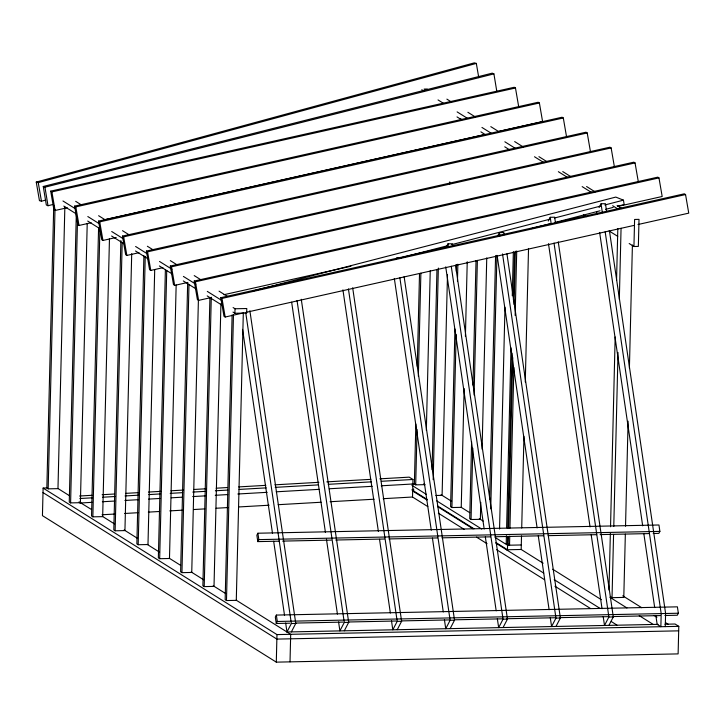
<?xml version="1.0" encoding="UTF-8"?>
<svg xmlns="http://www.w3.org/2000/svg" width="725" height="725" viewBox="0 0 725 725"><rect width="100%" height="100%" fill="white"/><g stroke="black" fill="none" stroke-linecap="round" stroke-linejoin="round"><path stroke-width="1.09" d="M47.442 487.843L43.119 488.088L42.44 515.638L276.298 662.143L678.12 653.896L678.79 626.346L675.066 624.017L664.888 624.225M53.75 205.402L46.844 488.007L48.167 488.84L57.973 488.641L64.851 207.169M48.167 488.84L54.991 209.625M76.315 213.802L69.265 502.062L70.597 502.896L80.393 502.697L87.218 223.481M70.597 502.896L77.502 220.291M98.582 227.759L91.54 516.01L92.863 516.843L102.669 516.644L109.466 238.561M92.863 516.843L99.941 227.46M120.876 240.573L113.807 529.966L115.139 530.8L124.936 530.591L131.705 253.641M115.139 530.8L122.181 242.54M143.903 255.644L136.862 543.895L138.194 544.729L147.991 544.529L154.706 269.836M138.194 544.729L145.236 256.469M165.391 269.609L158.349 557.869L159.672 558.703L169.478 558.495L176.157 284.934M159.672 558.703L166.723 270.443M187.657 283.557L180.616 571.817L181.948 572.65L191.744 572.451L198.405 300.014M181.948 572.65L188.989 284.39M209.933 297.513L202.882 585.773L204.214 586.597L214.011 586.398L220.917 303.793M204.214 586.597L211.283 297.214M232.118 314.849L225.158 599.72L226.481 600.554L236.287 600.354L243.301 313.227M226.481 600.554L233.477 314.55M235.018 308.768L246.781 308.524L246.672 313.028L234.909 313.272L235.018 308.768L233.106 307.563M276.298 662.143L276.968 634.592L43.119 488.088M290.018 661.862L290.689 634.312L236.196 600.173M427.813 506.594L412.516 497.015L412.942 479.479L409.226 477.15L379.873 478.835M413.594 490.952L413.64 488.949M415.842 424.025L414.374 484.01L415.697 484.844L425.013 484.653L423.681 483.82M417.247 366.306L419.521 273.506M415.697 484.844L417.056 429.381M418.352 376.193L420.872 273.198M426.336 430.324L430.242 270.751M432.064 469.818L436.967 269.492M433.178 479.705L438.344 268.06M447.488 274.666L442.096 495.356L435.888 495.483M449.708 184.123L449.763 181.857M454.938 329.014L450.597 506.702L451.92 507.536L461.236 507.346L464.136 388.509M456.342 271.295L456.514 264.507M451.92 507.536L456.152 334.37M457.457 281.182L457.865 264.208M465.405 336.445L467.235 261.752M471.603 441.724L469.728 518.683L471.06 519.517L480.367 519.327L480.784 502.353M472.99 385.138L476.035 260.647M471.06 519.517L472.8 448.222M474.096 395.025L477.385 260.347M482.08 449.156L486.756 257.892M489.638 498.981L495.583 255.653M490.743 508.868L496.942 255.354M499.552 529.051L504.981 307.228M506.412 535.721L506.222 543.641L507.418 544.393L509.621 544.348M506.612 527.8L511.007 347.846M512.276 295.791L513.354 251.648M507.418 544.393L507.609 536.473M507.808 528.543L512.095 353.12M513.391 299.933L514.551 252.4M495.139 537.461L507.573 545.245L507.464 549.758L495.982 542.572M508.397 536.455L508.198 544.375L509.53 545.209L509.748 536.156M508.588 528.534L512.765 357.633M514.061 304.446L515.366 251.249M509.947 528.235L513.871 367.521M515.149 315.457L516.726 250.95M543.134 563.225L521.184 549.478L521.511 535.911M521.71 527.99L523.948 436.314M525.272 381.993L528.534 248.448M608.982 590.014L610.359 533.537M610.532 526.758L615.162 336.98M616.549 280.502L617.818 228.538M625.34 534.162L623.79 597.418L612.036 597.663L613.577 534.397M613.776 526.495L618.026 352.531M619.322 299.443L621.062 228.275M625.53 526.25L628.104 421.198M629.4 368.11L632.408 244.977M633.94 246.509L634.602 219.458L639.015 219.367L638.353 246.418L633.94 246.509L629.182 243.518M665.278 626.618L665.604 613.495L609.408 230.577M395.941 259.586L396.919 257.71L401.333 257.62M653.198 533.5L658.853 533.382L659.886 531.38L658.952 524.991L257.901 533.219L256.858 535.222L257.801 541.611L279.261 541.176M257.801 541.611L258.834 539.618L257.901 533.219M446.02 247.597L447.968 243.845L452.373 243.754L452.708 245.993M664.879 615.489L677.304 615.235L678.346 613.232L677.404 606.843L276.352 615.081L275.319 617.075L276.252 623.473L289.81 623.192M276.252 623.473L277.294 621.47L276.352 615.081M658.092 624.361L286.973 631.982L291.359 623.527L245.802 313.091M291.377 631.892L295.764 623.437L249.88 310.753M497.45 236.377L499.398 232.616L503.812 232.526L504.138 234.773M548.281 221.043L550.23 217.292L554.643 217.201L555.468 222.802M297.032 300.476L344.275 622.449L339.889 630.895L338.584 621.95M344.303 630.804L348.689 622.358L301.274 299.271M599.104 207.549L601.052 203.788L605.466 203.698L606.617 211.537M348.417 288.913L397.2 621.361L392.814 629.808L391.5 620.863M397.228 629.717L401.614 621.271L352.676 287.807M399.874 277.847L450.125 620.274L445.739 628.72L444.425 619.766M450.153 628.629L454.53 620.183L404.124 276.642M451.249 266.247L503.041 619.186L498.664 627.632L497.341 618.67M503.068 627.542L507.455 619.096L455.499 265.042M502.525 253.913L555.966 618.099L551.58 626.545L550.266 617.582M555.993 626.454L560.38 618.008L506.938 253.822M554.009 243.038L608.891 617.011L604.505 625.457L603.191 616.504M608.918 625.367L613.305 616.921L558.259 241.833M45.82 200.037L41.452 201.224L39.449 200.671L36.25 182.084L474.322 62.858L476.325 63.41L478.772 77.62M36.25 182.084L38.253 182.637L476.325 63.41M252.345 291.178L615.779 197.082L623.455 200.154L624.162 204.541L617.6 206.244M401.242 257.692L447.216 245.793M451.593 244.66L550.112 219.149M554.498 218.017L600.472 206.108M604.849 204.976L623.455 200.154M531.117 228.638L549.731 223.817M555.205 222.394L600.082 210.776M605.556 209.362L613.214 207.377M53.505 204.35L48.013 205.737L46.328 205.003L43.264 186.479L492.221 73.153L493.915 73.887L496.797 91.314M43.264 186.479L44.95 187.213L493.915 73.887M67.244 207.758L55.1 210.477L53.904 209.733L50.705 191.146L514.279 87.263L515.475 88.006L518.674 106.593M50.705 191.146L51.901 191.889L515.475 88.006M91.16 222.738L79.016 225.466L77.82 224.714L74.621 206.127L538.195 102.243L539.391 102.995L542.59 121.582L498.438 131.47M74.621 206.127L75.817 206.879L539.391 102.995M104.409 219.775L485.197 134.442M116.181 237.483L102.941 240.446L101.745 239.694L98.537 221.107L562.111 117.223L563.307 117.976L566.506 136.563M98.537 221.107L99.733 221.859L563.307 117.976M138.992 252.708L126.857 255.427L125.661 254.683L122.462 236.096L586.027 132.204L587.223 132.956L590.422 151.543M122.462 236.096L123.658 236.839L587.223 132.956M162.907 267.688L150.773 270.416L149.577 269.664L146.377 251.077L609.942 147.193L611.139 147.936L614.338 166.532M146.377 251.077L147.574 251.829L611.139 147.936M187.929 282.424L174.689 285.396L173.493 284.644L170.293 266.057L633.858 162.173L635.055 162.926L638.263 181.513M170.293 266.057L171.49 266.809L635.055 162.926M210.748 297.658L198.605 300.377L197.408 299.633L194.209 281.046L657.783 177.154L658.98 177.906L662.179 196.493L618.026 206.389M194.209 281.046L195.406 281.789L658.98 177.906M223.989 294.694L350.918 266.247M243.944 312.819L225.176 317.024L223.98 316.281L220.781 297.694L684.355 193.811L685.551 194.554L688.75 213.141L637.982 224.523M220.781 297.694L221.977 298.437L685.551 194.554M246.147 312.33L633.559 225.511M412.19 484.019L415.425 483.82M79.56 496.009L91.984 495.293M102.143 494.713L114.559 494.006M125.851 493.362L139.399 492.583M148.435 492.067L160.85 491.36M171.009 490.78L183.434 490.064M193.593 489.484L206.009 488.777M216.168 488.197L227.46 487.544M238.752 486.901L265.848 485.351M274.875 484.835L318.909 482.315M326.812 481.862L370.837 479.352M79.895 498.528L92.32 497.821M102.479 497.241L114.894 496.525M125.053 495.945L138.602 495.175M148.761 494.595L160.053 493.942M170.212 493.362L182.637 492.656M192.796 492.076L205.211 491.36M215.37 490.78L227.795 490.073M239.087 489.429L266.175 487.88M275.21 487.363L318.112 484.907M328.271 484.327L371.173 481.871M381.332 481.291L412.942 479.479M79.786 503.041L92.202 502.325M102.37 501.745L114.786 501.038M124.945 500.458L138.493 499.679M148.652 499.099L159.944 498.456M171.236 497.812L182.528 497.16M192.687 496.58L205.102 495.873M215.262 495.293L227.686 494.577M237.845 493.997L267.199 492.32M276.225 491.804L319.127 489.348M329.295 488.768L372.188 486.312M381.223 485.795L412.833 483.992M102.053 514.768L114.468 514.061M124.628 513.481L138.176 512.702M148.335 512.122L159.627 511.478M169.786 510.898L182.202 510.183M193.493 509.539L204.785 508.896M216.077 508.252L228.493 507.536M238.652 506.956L269.138 505.216M278.164 504.7L321.066 502.244M330.102 501.727L374.127 499.208M383.163 498.691L412.516 497.015M424.098 89.084L427.369 89.021M258.834 539.618L659.886 531.38M282.65 541.104L331.234 540.107M335.748 540.016L384.322 539.019M388.845 538.929L437.42 537.932M441.942 537.832L490.517 536.835M495.039 536.745L543.614 535.748M548.136 535.657L596.711 534.66M600.101 534.588L648.685 533.591M507.573 545.245L521.293 544.964M506.476 549.777L521.184 549.478M277.294 621.47L678.346 613.232M295.456 623.074L342.907 622.104M348.553 621.987L396.004 621.008M401.65 620.899L449.101 619.92M454.747 619.803L502.198 618.833M506.712 618.742L555.296 617.745M559.809 617.646L608.393 616.649M612.906 616.558L660.357 615.588M291.359 623.527L295.764 623.437M344.275 622.449L348.689 622.358M397.2 621.361L401.614 621.271M450.125 620.274L454.53 620.183M503.041 619.186L507.455 619.096M555.966 618.099L560.38 618.008M608.891 617.011L613.305 616.921M276.968 634.592L678.79 626.346M678.682 630.85L276.859 639.097L43.002 492.592M538.929 156.663L546.55 161.439M562.754 171.589L570.385 176.374M586.588 186.524L595.162 191.898M617.093 205.637L621.86 208.619M446.872 99.117L451.639 102.107M467.879 112.284L475.518 117.069M490.798 126.639L498.438 131.424M514.668 141.593L523.26 146.976M534.515 156.754L544.049 162.726M558.35 171.68L566.923 177.063M582.175 186.615L591.709 192.587M612.679 205.728L618.398 209.308M421.787 89.746L423.699 90.942M438.027 99.923L443.754 103.512M457.122 111.886L467.625 118.465M481.953 127.437L491.496 133.418M504.863 141.792L515.366 148.38M460.085 118.51L461.408 119.335M456.995 116.897L461.771 119.888M480.874 131.85L485.65 134.841M504.745 146.803L509.521 149.794M583.426 214.854L586.28 216.648M609.163 230.976L617.736 236.359M75.681 201.333L81.418 204.93M98.618 215.706L105.306 219.902M122.516 230.677L129.204 234.864M147.365 246.246L153.102 249.835M170.312 260.619L177 264.806M194.209 275.591L200.898 279.778M219.059 291.16L227.659 296.543M62.966 200.979L75.391 208.764M87.816 216.548L99.289 223.735M111.713 231.52L123.187 238.706M135.611 246.491L147.075 253.668M159.509 261.453L171.934 269.238M183.398 276.424L195.832 284.209M207.296 291.396L221.632 300.377M63.809 206.081L76.234 213.866M87.707 221.052L100.132 228.837M111.605 236.024L124.029 243.808M135.502 250.995L147.927 258.78M159.391 265.966L171.825 273.751M183.289 280.938L195.714 288.722M207.187 295.909L222.484 305.488M232.997 312.076L234.909 313.272M622.757 595.823L641.743 607.713M654.077 615.443L656.923 617.22M665.468 622.576L668.314 624.361M610.441 596.657L612.036 597.663M609.942 597.3L626.944 607.949M639.214 615.643L653.379 624.515M441.099 494.731L451.603 501.31M461.154 507.292L469.746 512.675M479.288 518.656L483.104 521.048M552.677 569.207L601.351 599.702M411.945 485.342L426.291 494.332M436.803 500.921L481.753 529.078M411.836 489.846L427.134 499.434M437.655 506.023L473.987 528.788M412.661 491.006L427.025 499.996M437.556 506.594L472.972 528.788M495.945 543.179L543.705 573.094M554.199 579.674L600.01 608.375M438.326 513.182L464.127 529.35M476.552 537.134L487.073 543.723M496.625 549.704L544.421 579.647M554.933 586.235L590.295 608.384M611.266 621.524L616.93 625.077M58.018 488.541L69.509 495.746M79.07 501.863L91.549 509.548M103.041 516.753L114.541 523.957M124.12 529.957L137.523 538.358M147.112 544.357L159.563 552.16M169.142 558.159L180.634 565.364M191.173 571.962L203.625 579.764M213.204 585.764L225.665 593.567M221.977 298.437L225.176 317.024M195.406 281.789L198.605 300.377M171.49 266.809L174.689 285.396M147.574 251.829L150.773 270.416M123.658 236.839L126.857 255.427M99.733 221.859L102.941 240.446M75.817 206.879L79.016 225.466M51.901 191.889L55.1 210.477M38.253 182.637L41.452 201.224M44.95 187.213L48.013 205.737M601.052 203.788L602.366 212.751M605.167 231.782L661.191 613.586L660.874 626.708L657.149 624.379L655.835 615.416M596.666 212.244L597.001 214.482M599.629 232.399L642.685 525.824M643.836 533.663L654.684 607.577M550.23 217.292L551.217 224.007M548.472 243.654L590.05 526.93M591.192 534.769L602.04 608.665M499.398 232.616L499.897 235.978M497.151 255.635L537.116 527.936M538.267 535.784L549.115 609.734M447.968 243.845L448.458 247.198M445.721 266.854L484.191 529.033M485.342 536.881L496.19 610.831M394.337 278.463L431.284 530.247M432.435 538.077L443.274 611.936M342.925 289.855L378.377 531.398M379.519 539.228L390.358 613.033M291.658 302.216L325.452 532.513M326.44 539.219L337.433 614.12M242.567 329.377L272.5 533.355M273.651 541.203L284.508 615.172M285.659 623.011L286.973 631.982"/></g></svg>
